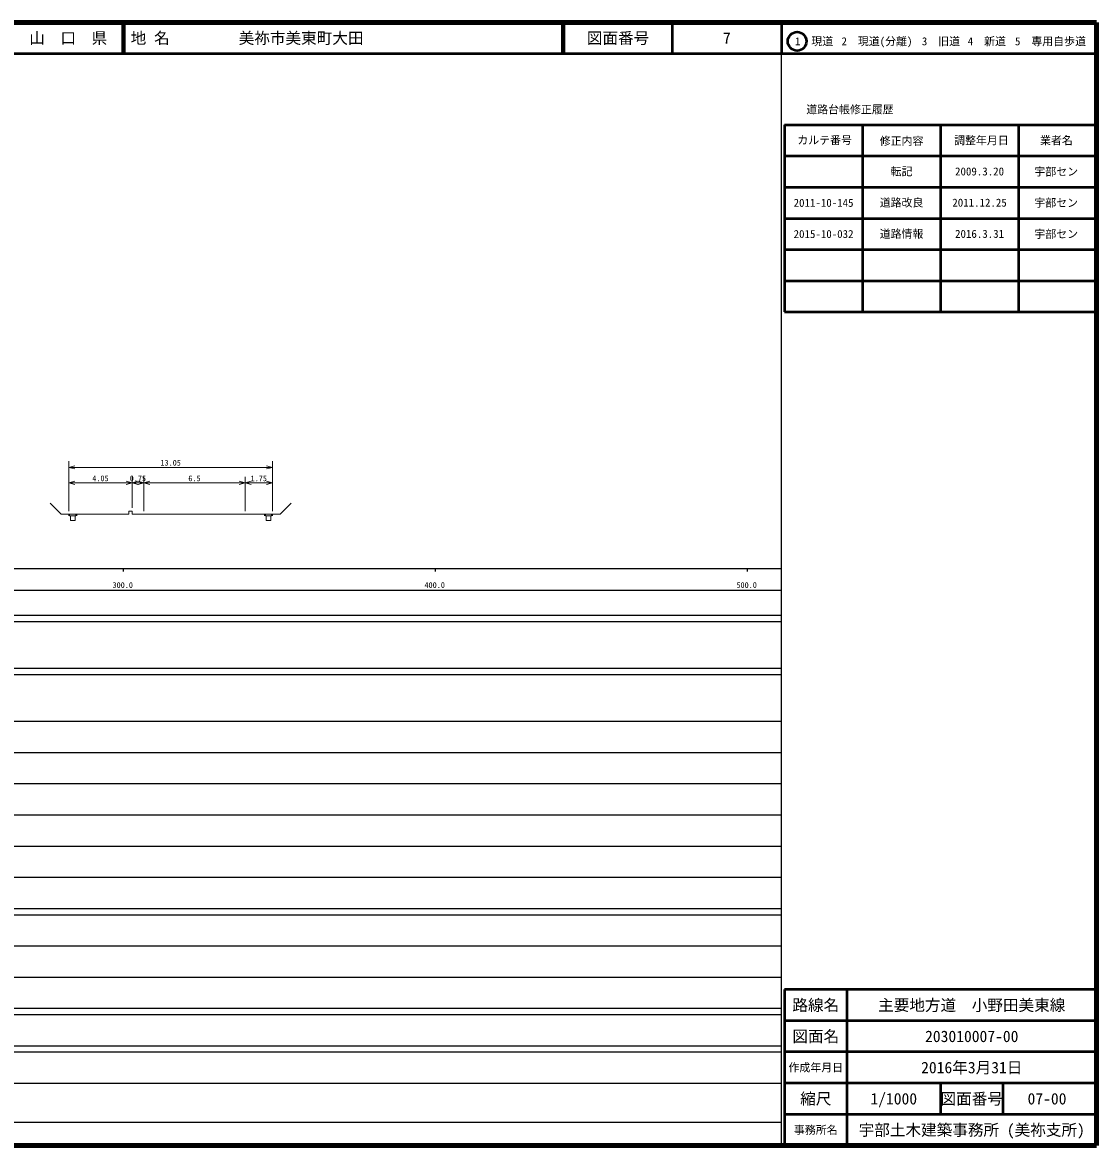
# Model space of a CAD drawing. Units: millimetres on the paper, enlarged 1000 times, with parts at other scales. Extents: x 40000 to 680000, y 20000 to 380000.
# Drawn here: x 335699 to 680000, y 20000 to 380000 of the extents above; entities that cross this region are included whole.
import ezdxf
from ezdxf.enums import TextEntityAlignment as Align

# ---------------------------------------------------------------- set-up
doc = ezdxf.new("R2010")
doc.units = ezdxf.units.MM
doc.header["$LTSCALE"] = 1000
for name, color, linetype, lineweight in [('M-STR-HTXT', 7, 'Continuous', 13), ('M-TTL', 2, 'Continuous', 140), ('M-TTL-BAND', 7, 'Continuous', 25), ('M-TTL-FRAM', 2, 'Continuous', 50), ('M-TTL-LINE', 7, 'Continuous', 50)]:
    doc.layers.add(name, color=color, linetype=linetype, lineweight=lineweight)
doc.layers.add('M-TTL-TXT', color=7, linetype='Continuous')
doc.styles.add('ＭＳ ゴシック', font='')
doc.styles.get('ＭＳ ゴシック').set_extended_font_data('MS Gothic')

msp = doc.modelspace()

# ---------------------------------------------------------------- linework, layer by layer
at = {"layer": 'M-STR-HTXT'}
for p, q in [((350578, 223397), (350578, 239397)), ((352509, 237915), (350578, 237397)), ((415828, 237397), (413896, 237915)), ((415828, 223397), (415828, 239397)), ((350578, 237397), (415828, 237397)), ((350578, 237397), (352509, 236880)), ((370828, 224397), (370828, 234397)), ((374578, 223397), (374578, 234397)), ((407078, 223397), (407078, 234397)), ((413896, 236880), (415828, 237397)), ((352509, 232915), (350578, 232397)), ((350578, 232397), (370828, 232397)), ((350578, 232397), (352509, 231880)), ((370828, 232397), (368896, 232915)), ((368896, 231880), (370828, 232397)), ((372759, 232915), (370828, 232397)), ((370828, 232397), (374578, 232397)), ((370828, 232397), (372759, 231880)), ((374578, 232397), (372646, 232915)), ((372646, 231880), (374578, 232397)), ((376509, 232915), (374578, 232397)), ((374578, 232397), (407078, 232397)), ((374578, 232397), (376509, 231880)), ((407078, 232397), (405146, 232915)), ((405146, 231880), (407078, 232397)), ((409009, 232915), (407078, 232397)), ((407078, 232397), (415828, 232397)), ((407078, 232397), (409009, 231880)), ((415828, 232397), (413896, 232915)), ((413896, 231880), (415828, 232397)), ((348078, 222397), (344542, 225933)), ((370828, 223397), (369828, 223397)), ((369828, 223397), (369828, 222397)), ((370828, 222397), (370828, 223397)), ((418328, 222397), (421863, 225933)), ((348078, 222397), (350578, 222397)), ((350578, 222397), (369828, 222397)), ((350578, 222397), (350578, 221897)), ((350828, 222397), (350828, 221897)), ((350828, 221897), (352828, 221897)), ((351078, 221897), (351078, 220397)), ((351078, 220397), (352578, 220397)), ((352578, 221897), (352578, 220397)), ((352828, 222397), (352828, 221897)), ((353078, 222397), (353078, 221897)), ((370828, 222397), (374578, 222397)), ((374578, 222397), (407078, 222397)), ((407078, 222397), (415828, 222397)), ((413328, 222397), (413328, 221897)), ((413578, 222397), (413578, 221897)), ((413578, 221897), (415578, 221897)), ((413828, 221897), (413828, 220397)), ((413828, 220397), (415328, 220397)), ((415328, 221897), (415328, 220397)), ((415578, 222397), (415578, 221897)), ((415828, 222397), (418328, 222397)), ((415828, 222397), (415828, 221897))]:
    msp.add_line(p, q, dxfattribs=at)
at = {"layer": 'M-TTL'}
for p, q in [((680000, 380000), (40000, 380000)), ((680000, 20000), (680000, 380000)), ((40000, 20000), (680000, 20000))]:
    msp.add_line(p, q, dxfattribs=at)
at = {"layer": 'M-TTL-BAND'}
for p, q in [((579000, 20000), (579000, 370000)), ((40000, 205000), (579000, 205000)), ((368000, 205000), (368000, 204000)), ((468000, 205000), (468000, 204000)), ((568000, 205000), (568000, 204000)), ((68000, 198000), (579000, 198000)), ((40000, 190000), (579000, 190000)), ((40000, 188000), (579000, 188000)), ((40000, 173000), (579000, 173000)), ((40000, 171000), (579000, 171000)), ((40000, 156000), (579000, 156000)), ((46000, 146000), (579000, 146000)), ((52000, 136000), (579000, 136000)), ((46000, 126000), (579000, 126000)), ((52000, 116000), (579000, 116000)), ((46000, 106000), (579000, 106000)), ((40000, 96000), (579000, 96000)), ((40000, 94000), (579000, 94000)), ((49000, 84000), (579000, 84000)), ((40000, 74000), (579000, 74000)), ((40000, 64000), (579000, 64000)), ((40000, 62000), (579000, 62000)), ((40000, 52000), (579000, 52000)), ((40000, 50000), (579000, 50000)), ((40000, 40000), (579000, 40000)), ((68000, 27500), (579000, 27500))]:
    msp.add_line(p, q, dxfattribs=at)
at = {"layer": 'M-TTL-FRAM'}
for p, q in [((580000, 347197), (580000, 287197)), ((580000, 347197), (680000, 347197)), ((580000, 287197), (680000, 287197)), ((680000, 70000), (580000, 70000)), ((580000, 70000), (580000, 20000))]:
    msp.add_line(p, q, dxfattribs=at)
at = {"layer": 'M-TTL-LINE'}
for p, q in [((367750, 380000), (367750, 370000)), ((368250, 380000), (368250, 370000)), ((508747, 380000), (508747, 370000)), ((509247, 380000), (509247, 370000)), ((543997, 380000), (543997, 370000)), ((579000, 380000), (579000, 370000)), ((40000, 370000), (680000, 370000)), ((605000, 347197), (605000, 287197)), ((630000, 347197), (630000, 287197)), ((655000, 347197), (655000, 287197)), ((580000, 337197), (680000, 337197)), ((580000, 327197), (680000, 327197)), ((580000, 317197), (680000, 317197)), ((580000, 307197), (680000, 307197)), ((580000, 297197), (680000, 297197)), ((600000, 70000), (600000, 20000)), ((680000, 60000), (580000, 60000)), ((680000, 50000), (580000, 50000)), ((680000, 40000), (580000, 40000)), ((630000, 40000), (630000, 30000)), ((650000, 40000), (650000, 30000)), ((680000, 30000), (580000, 30000))]:
    msp.add_line(p, q, dxfattribs=at)
msp.add_circle((584031, 373958), 3000, dxfattribs=at)

# ---------------------------------------------------------------- texts
at = {"layer": 'M-STR-HTXT', "style": 'ＭＳ ゴシック'}
for s, p in [('13.05', (383203, 237397)), ('4.05', (360703, 232397)), ('0.75', (372703, 232397)), ('6.5', (390828, 232397)), ('1.75', (411453, 232397))]:
    msp.add_text(s, height=1833, dxfattribs=at).set_placement(p, align=Align.BOTTOM_CENTER)
at = {"layer": 'M-TTL-BAND', "style": 'ＭＳ ゴシック'}
for s, p in [('300.0', (367844, 198195)), ('400.0', (467844, 198195)), ('500.0', (567844, 198195))]:
    msp.add_text(s, height=1833, dxfattribs=at).set_placement(p, align=Align.BOTTOM_CENTER)
at = {"layer": 'M-TTL-TXT', "style": 'ＭＳ ゴシック'}
for s, height, p in [('山\u3000口\u3000県', 3666, (350375, 375000)), ('図面番号', 3666, (526622, 375000)), ('7', 3666, (561497, 375000)), ('1\u3000現道', 2566, (589448, 373958)), ('2\u3000現道(分離)', 2566, (609619, 373958)), ('3\u3000旧道', 2566, (630121, 373958)), ('4\u3000新道', 2566, (644824, 373958)), ('5\u3000専用自歩道', 2566, (665228, 373958)), ('道路台帳修正履歴', 2566, (600968, 352113)), ('カルテ番号', 2566, (592839, 342277)), ('修正内容', 2566, (617509, 342023)), ('調整年月日', 2566, (643089, 342197)), ('業者名', 2566, (667134, 342197)), ('転記', 2566, (617500, 332245)), ('2009.3.20', 2566, (642500, 332245)), ('宇部セン', 2566, (667077, 332189)), ('2011-10-145', 2566, (592500, 322189)), ('道路改良', 2566, (617500, 322245)), ('2011.12.25', 2566, (642500, 322245)), ('宇部セン', 2566, (667077, 322189)), ('2015-10-032', 2566, (592500, 312189)), ('道路情報', 2566, (617500, 312245)), ('2016.3.31', 2566, (642500, 312245)), ('宇部セン', 2566, (667077, 312189)), ('路線名', 3666, (590000, 65000)), ('路線名', 3666, (590000, 65000)), ('主要地方道\u3000小野田美東線', 3666, (640000, 65000)), ('図面名', 3666, (590000, 55000)), ('図面名', 3666, (590000, 55000)), ('203010007-00', 3666, (640000, 55000)), ('2016年3月31日', 3666, (640000, 45000)), ('作成年月日', 2566, (590000, 45000)), ('作成年月日', 2566, (590000, 45000)), ('縮尺', 3666, (590000, 35000)), ('縮尺', 3666, (590000, 35000)), ('1/1000', 3666, (615000, 35000)), ('図面番号', 3666, (640000, 35000)), ('図面番号', 3666, (640000, 35000)), ('07-00', 3666, (664125, 35000)), ('事務所名', 2566, (590000, 25000)), ('事務所名', 2566, (590000, 25000)), ('宇部土木建築事務所 (美祢支所)', 3666, (640000, 25000))]:
    msp.add_text(s, height=height, dxfattribs=at).set_placement(p, align=Align.MIDDLE_CENTER)
for s, p in [('地 名', (370380, 375000)), ('美祢市美東町大田', (405024, 375000))]:
    msp.add_text(s, height=3666, dxfattribs=at).set_placement(p, align=Align.MIDDLE_LEFT)

doc.saveas('drawing.dxf')
